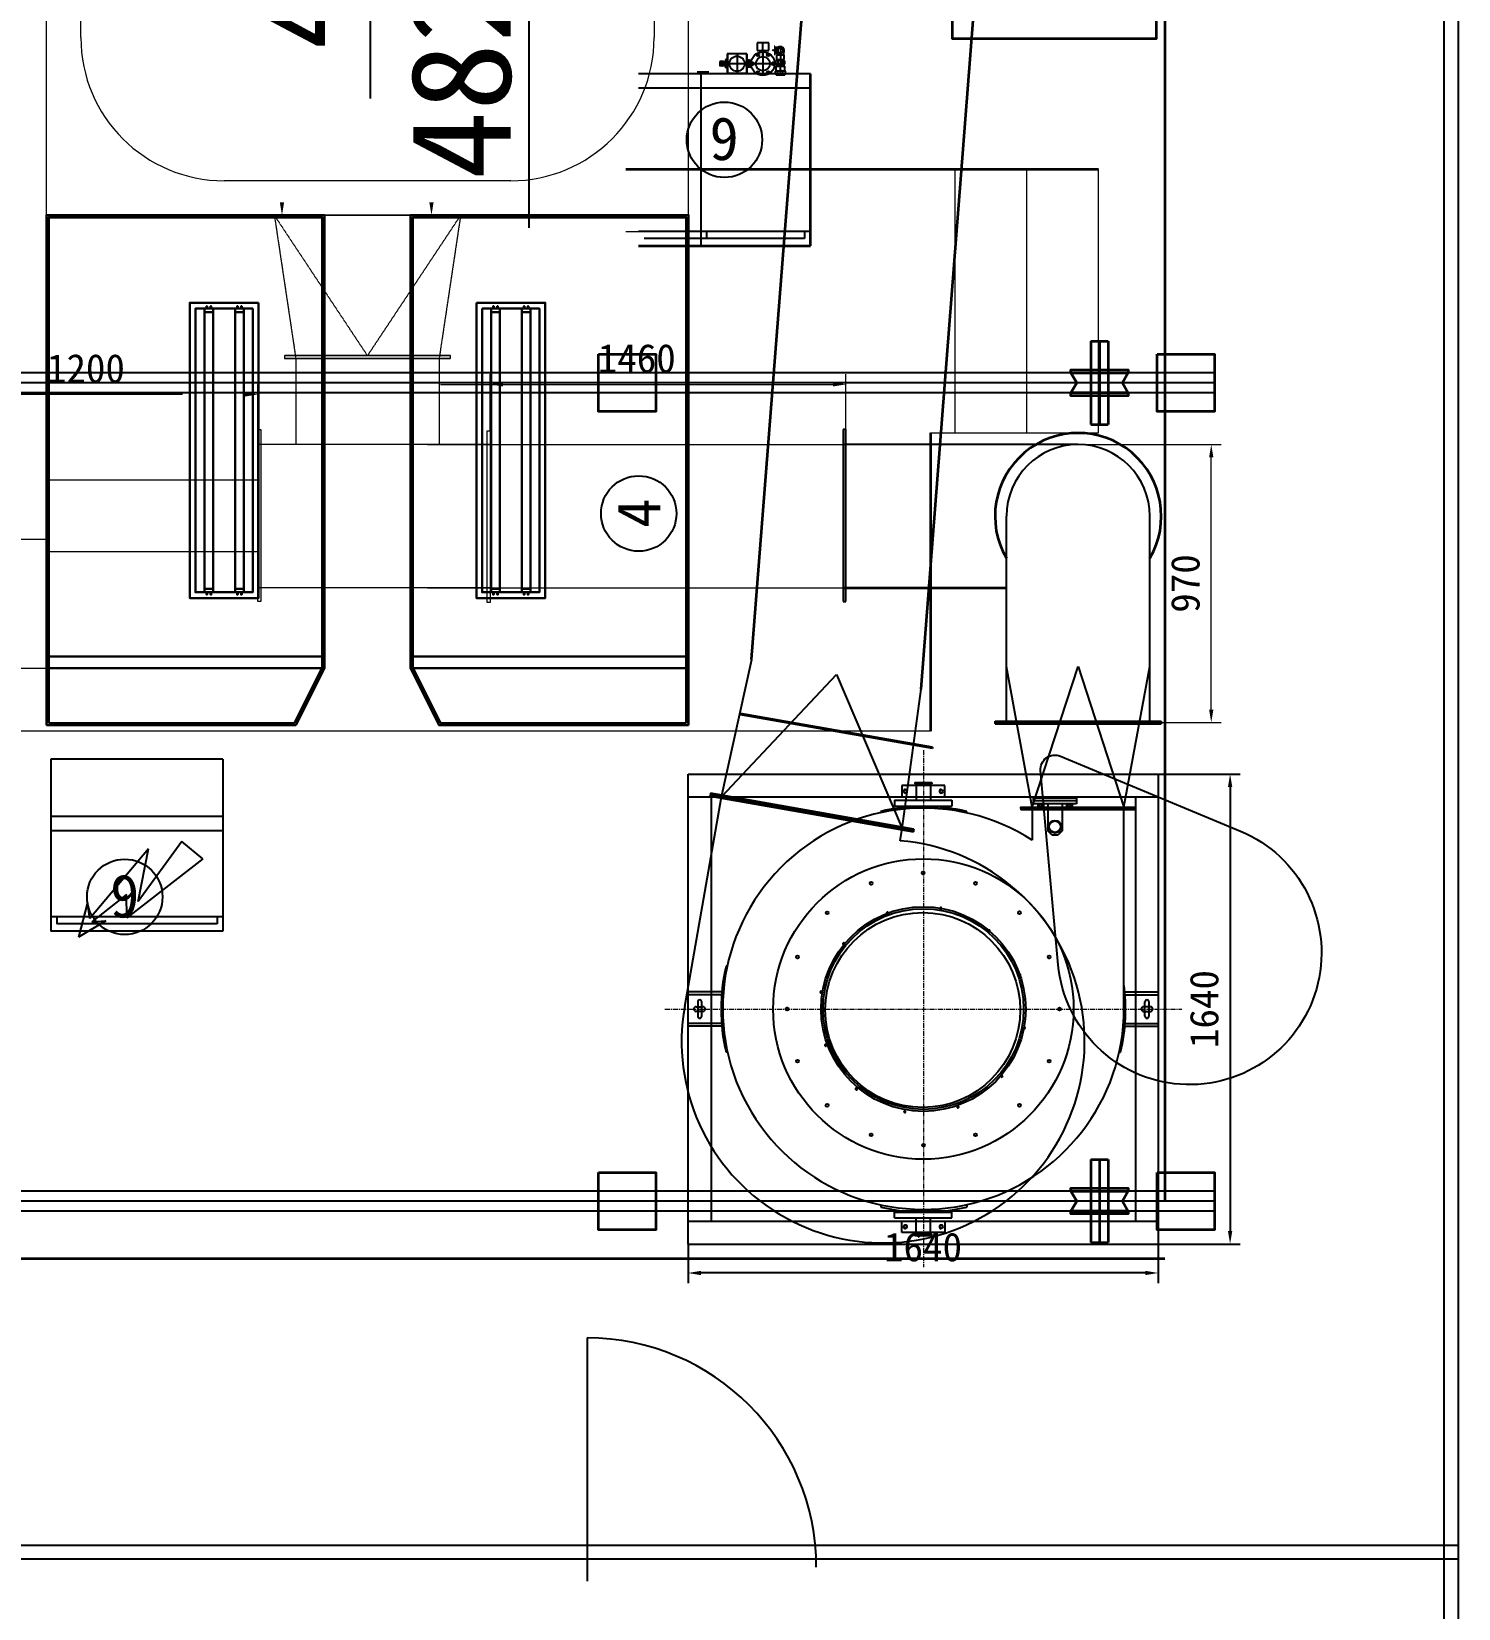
# Model space of a CAD drawing. Header units: millimetres. Extents: x -93009755325 to 1190721, y -74648 to 62868853516.
# Drawn here: x 254324 to 259302, y -16015 to -10513 of the extents above; entities that cross this region are included whole.
import ezdxf

# ---------------------------------------------------------------- set-up
doc = ezdxf.new("R2010")
doc.units = ezdxf.units.MM
doc.linetypes.add('CENTERX2', pattern=[4, 2.5, -0.5, 0.5, -0.5])
doc.linetypes.add('DASHED', pattern=[19.05, 12.7, -6.35])
doc.layers.get('Defpoints').update_dxf_attribs({"color": 8, "lineweight": 40})
for name, color, linetype in [('01', 7, 'Continuous'), ('LC-OBJEKT', 6, 'Continuous'), ('WINDOW_TEXT', 7, 'Continuous'), ('图层6', 4, 'Continuous'), ('红线', 7, 'Continuous'), ('细实线', 3, 'Continuous')]:
    doc.layers.add(name, color=color, linetype=linetype)
for name, color, linetype, lineweight in [('01-粗实线', 7, 'Continuous', 30), ('中心线', 1, 'CENTERX2', 20), ('剖面线', 3, 'Continuous', 13), ('虚线', 4, 'DASHED', 20), ('设备层', 7, 'Continuous', 13)]:
    doc.layers.add(name, color=color, linetype=linetype, lineweight=lineweight)
doc.dimstyles.new('ISO-350', dxfattribs={"dimtxt": 350, "dimasz": 200, "dimexe": 150, "dimexo": 50, "dimgap": 60, "dimtad": 1, "dimdsep": 46, "dimtxsty": 'Standard', "dimcen": 2.5, "dimadec": 0, "dimazin": 0, "dimtfac": 1, "dimtmove": 0, "dimatfit": 3, "dimfxl": 1, "dimarcsym": 0})

# ---------------------------------------------------------------- blocks, each defined once
blk = doc.blocks.new('ethshzdSgszsnzb')
at = {"color": 2}
for p, q in [((1217316.2, -23016.4), (1211026.4, -23016.4)), ((1217316.2, -23051.4), (1211026.4, -23051.4)), ((1217316.2, -23086.4), (1211026.4, -23086.4)), ((1217316.2, -25871.4), (1211026.4, -25871.4)), ((1217316.2, -25906.4), (1211026.4, -25906.4)), ((1217316.2, -25941.4), (1211026.4, -25941.4))]:
    blk.add_line(p, q, dxfattribs=at)
at = {"color": 6, "lineweight": 35}
for points in [[(1215166.7, -22951.4), (1215366.7, -22951.4), (1215366.7, -23151.4), (1215166.7, -23151.4)], [(1217116.2, -22951.4), (1217316.2, -22951.4), (1217316.2, -23151.4), (1217116.2, -23151.4)], [(1215166.7, -25806.4), (1215366.7, -25806.4), (1215366.7, -26006.4), (1215166.7, -26006.4)], [(1217116.2, -25806.4), (1217316.2, -25806.4), (1217316.2, -26006.4), (1217116.2, -26006.4)]]:
    blk.add_lwpolyline(points, close=True, dxfattribs=at)
blk = doc.blocks.new('灯管30W-DJW')
at = {"layer": '01-粗实线', "color": 2}
for points in [[(-495, 23.3), (-503.2, 23.3), (-503.2, 21), (-495, 21)], [(-495, 6.7), (-503.2, 6.7), (-503.2, 9), (-495, 9)], [(-495, 0), (495, 0), (495, 30), (-495, 30)], [(-495, 30), (-482.9, 30), (-482.9, 0), (-495, 0)], [(495, 30), (482.9, 30), (482.9, 0), (495, 0)], [(495, 23.3), (503.2, 23.3), (503.2, 21), (495, 21)], [(495, 6.7), (503.2, 6.7), (503.2, 9), (495, 9)]]:
    blk.add_lwpolyline(points, close=True, dxfattribs=at)
blk = doc.blocks.new('srsshhdd')
at = {"color": 0, "lineweight": 35}
for p, q in [((1212023.7, -36809.4), (1212023.7, -37099.4)), ((1212023.7, -36809.4), (1212083.7, -36809.4)), ((1212053.7, -36809.4), (1212053.7, -37099.4)), ((1212083.7, -36809.4), (1212083.7, -37099.4)), ((1211973.7, -36954.4), (1211953.7, -36919.4)), ((1211973.7, -36954.4), (1211953.7, -36989.4)), ((1212153.7, -36919.4), (1212133.7, -36954.4)), ((1212133.7, -36954.4), (1212153.7, -36989.4)), ((1212023.7, -37099.4), (1212083.7, -37099.4))]:
    blk.add_line(p, q, dxfattribs=at)
for points in [[(1211953.7, -36919.4), (1211953.7, -36909.4), (1212153.7, -36909.4), (1212153.7, -36919.4)], [(1211953.7, -36919.4), (1212153.7, -36919.4)], [(1212153.7, -36989.4), (1211953.7, -36989.4)], [(1212153.7, -36989.4), (1212153.7, -36999.4), (1211953.7, -36999.4), (1211953.7, -36989.4)]]:
    blk.add_lwpolyline(points, dxfattribs=at)
blk = doc.blocks.new('dsdgssgg')
at = {"color": 0, "lineweight": 35}
blk.add_lwpolyline([(1216651.8, -32414.4), (1217363, -32414.4), (1217363, -32899.1), (1216651.8, -32899.1)], close=True, dxfattribs=at)
for p in [(5111.7, 2855), (5111.7, 0)]:
    blk.add_blockref('srsshhdd', p, dxfattribs=at)
blk = doc.blocks.new('*D556')
at = {"color": 0, "lineweight": -2, "transparency": 16777216}
for p, q in [((655872.1, 424121.6), (655872.1, 424321.6)), ((655483.9, 423921.6), (656022.1, 423921.6)), ((655872.1, 423921.6), (655872.1, 423439.6)), ((655483.9, 423439.6), (656022.1, 423439.6)), ((655872.1, 423239.6), (655872.1, 421986.3))]:
    blk.add_line(p, q, dxfattribs=at)
at = {"color": 0, "transparency": 16777216}
for points in [[(655838.8, 424121.6), (655905.5, 424121.6), (655872.1, 423921.6)], [(655838.8, 423239.6), (655905.5, 423239.6), (655872.1, 423439.6)]]:
    blk.add_solid(points, dxfattribs=at)
at = {"layer": 'Defpoints', "color": 0, "transparency": 16777216}
for p in [(655433.9, 423921.6), (655433.9, 423439.6), (655872.1, 423439.6)]:
    blk.add_point(p, dxfattribs=at)
at = {"color": 0, "transparency": 16777216, "insert": (655637.1, 422513), "char_height": 350, "attachment_point": 5, "rotation": 90}
blk.add_mtext('482', dxfattribs=at)
blk = doc.blocks.new('*D557')
at = {"color": 0, "lineweight": -2, "transparency": 16777216}
for p, q in [((656425.4, 423669.8), (656425.4, 423869.8)), ((656342.3, 423469.8), (656575.4, 423469.8)), ((656425.4, 423469.8), (656425.4, 422987.8)), ((656342.3, 422987.8), (656575.4, 422987.8)), ((656425.4, 422787.8), (656425.4, 421534.4))]:
    blk.add_line(p, q, dxfattribs=at)
at = {"color": 0, "transparency": 16777216}
for points in [[(656392.1, 423669.8), (656458.7, 423669.8), (656425.4, 423469.8)], [(656392.1, 422787.8), (656458.7, 422787.8), (656425.4, 422987.8)]]:
    blk.add_solid(points, dxfattribs=at)
at = {"layer": 'Defpoints', "color": 0, "transparency": 16777216}
for p in [(656292.3, 423469.8), (656292.3, 422987.8), (656425.4, 422987.8)]:
    blk.add_point(p, dxfattribs=at)
at = {"color": 0, "transparency": 16777216, "insert": (656190.4, 422061.1), "char_height": 350, "attachment_point": 5, "rotation": 90}
blk.add_mtext('482', dxfattribs=at)
blk = doc.blocks.new('ehherhaes')
at = {"color": 0, "lineweight": 35}
for p, q in [((658644.89, 427138.9), (658644.89, 418138.9)), ((657408.026, 421472.234), (657408.026, 422072.234)), ((658413.772, 421738.117), (656764.89, 421738.117)), ((656808.026, 421472.234), (657408.026, 421472.234)), ((657827.636, 420818.777), (657827.636, 419778.777)), ((657522.307, 420278.726), (658092.307, 420278.726)), ((653144.89, 417938.9), (658644.89, 417938.9))]:
    blk.add_line(p, q, dxfattribs=at)
at = {"color": 0, "linetype": 'ByBlock', "lineweight": 9}
for p, q in [((656983.094, 420178.777), (656983.094, 426678.777)), ((654743.094, 420178.777), (654743.094, 425178.777)), ((654863.094, 422198.777), (654863.094, 424558.777)), ((656863.094, 424558.777), (656863.094, 422198.777)), ((657913.772, 420818.777), (657913.772, 421738.117)), ((658163.772, 420818.777), (658163.772, 421738.117)), ((658413.772, 420818.777), (658413.772, 421738.117)), ((656363.094, 421698.777), (655363.094, 421698.777)), ((656983.094, 421578.777), (654743.094, 421578.777)), ((656764.89, 421521.417), (657064.89, 421521.417)), ((657827.636, 420818.777), (658413.772, 420818.777)), ((657827.636, 419778.777), (654524.89, 419778.777))]:
    blk.add_line(p, q, dxfattribs=at)
for p, q in [((658342.307, 420778.726), (657522.307, 420778.726)), ((658092.318, 419803.73), (658092.307, 420528.726)), ((658592.296, 419803.73), (658592.307, 420528.726)), ((658592.268, 419808.73), (658092.268, 419808.73)), ((656982.22, 419628.9), (658622.22, 419628.9)), ((657877.22, 419588.9), (657727.22, 419588.9)), ((657727.22, 419588.9), (657727.22, 419548.9)), ((657772.12, 419599.269), (657772.12, 419594.269)), ((657772.12, 419599.269), (657832.12, 419599.269)), ((657772.12, 419594.269), (657832.12, 419594.269)), ((657777.12, 419594.269), (657777.12, 419537.269)), ((657777.22, 419588.9), (657777.22, 419548.9)), ((657827.12, 419594.269), (657827.12, 419537.269)), ((657827.22, 419588.9), (657827.22, 419548.9)), ((657832.12, 419599.269), (657832.12, 419594.269)), ((657877.22, 419548.9), (657877.22, 419588.9)), ((656969.632, 418817.952), (657098.653, 419549.664)), ((656982.22, 419548.9), (658622.22, 419548.9)), ((657060.129, 419561.534), (657059.261, 419556.61)), ((657768.322, 419431.583), (657059.261, 419556.61)), ((657769.191, 419436.507), (657060.129, 419561.534)), ((657702.12, 419537.269), (657902.12, 419537.269)), ((657702.12, 419537.269), (657702.12, 419517.269)), ((657727.22, 419548.9), (657877.22, 419548.9)), ((657902.12, 419537.269), (657902.12, 419517.269)), ((658336.224, 419545.13), (658186.224, 419545.13)), ((658186.224, 419525.13), (658186.224, 419545.13)), ((658336.224, 419535.13), (658186.224, 419535.13)), ((658336.224, 419525.13), (658186.224, 419525.13)), ((658201.224, 419525.13), (658201.224, 419516.13)), ((658221.224, 419525.13), (658221.224, 419516.13)), ((658236.224, 419525.13), (658236.224, 419430.13)), ((658286.224, 419525.13), (658286.224, 419430.13)), ((658301.224, 419525.13), (658301.224, 419516.13)), ((658321.224, 419525.13), (658321.224, 419516.13)), ((658336.224, 419545.13), (658336.224, 419525.13)), ((657653.403, 419493.282), (657653.403, 419498.397)), ((657702.12, 419517.269), (657902.12, 419517.269)), ((657953.403, 419493.282), (657953.403, 419498.444)), ((658542.22, 419508.789), (658142.395, 419508.789)), ((658142.395, 419508.789), (658142.395, 419503.789)), ((658542.22, 419508.789), (658142.395, 419508.789)), ((658542.22, 419503.789), (658142.395, 419503.789)), ((658182.395, 419503.789), (658182.395, 419397.694)), ((658221.224, 419524.13), (658201.224, 419524.13)), ((658221.224, 419516.13), (658201.224, 419516.13)), ((658206.323, 419516.13), (658206.323, 419524.13)), ((658216.125, 419516.13), (658216.125, 419524.13)), ((658321.224, 419524.13), (658301.224, 419524.13)), ((658321.224, 419516.13), (658301.224, 419516.13)), ((658306.323, 419516.13), (658306.323, 419524.13)), ((658316.125, 419516.13), (658316.125, 419524.13)), ((658502.22, 418809.93), (658502.22, 419503.789)), ((658542.22, 419508.789), (658542.22, 419503.789)), ((657721.493, 419396.351), (657728.93, 419438.529)), ((657769.191, 419436.507), (657768.322, 419431.583)), ((658251.224, 419415.13), (658236.224, 419430.13)), ((658271.224, 419415.13), (658251.224, 419415.13)), ((658286.224, 419430.13), (658271.224, 419415.13)), ((657119.013, 418958.892), (657113.851, 418958.892)), ((656981.368, 418748.892), (656981.368, 418868.892)), ((657099.213, 418868.892), (656981.368, 418868.892)), ((658505.226, 418868.892), (658623.071, 418868.892)), ((658623.071, 418748.892), (658623.071, 418868.892)), ((657098.372, 418858.892), (656981.368, 418858.892)), ((657015.22, 418833.9), (657015.22, 418783.9)), ((657029.22, 418783.9), (657029.22, 418833.9)), ((658506.068, 418858.892), (658623.071, 418858.892)), ((658575.22, 418783.9), (658575.22, 418833.9)), ((658589.22, 418833.9), (658589.22, 418783.9)), ((657098.387, 418758.892), (656981.368, 418758.892)), ((658506.052, 418758.892), (658623.071, 418758.892)), ((657099.231, 418748.892), (656981.368, 418748.892)), ((658505.208, 418748.892), (658623.071, 418748.892)), ((657119.013, 418658.892), (657113.898, 418658.892)), ((658485.427, 418658.892), (658490.541, 418658.892)), ((657653.62, 418123.075), (657653.62, 418117.914)), ((657702.12, 418080.532), (657702.12, 418100.532)), ((657702.12, 418100.532), (657902.12, 418100.532)), ((657902.12, 418080.532), (657902.12, 418100.532)), ((657953.62, 418123.075), (657953.62, 418117.961)), ((656982.22, 418068.9), (658622.22, 418068.9)), ((657702.12, 418080.532), (657902.12, 418080.532)), ((657727.22, 418068.9), (657877.22, 418068.9)), ((657727.22, 418028.9), (657727.22, 418068.9)), ((657777.12, 418023.532), (657777.12, 418080.532)), ((657827.12, 418023.532), (657827.12, 418080.532)), ((657877.22, 418068.9), (657877.22, 418028.9)), ((656982.22, 417988.9), (658622.22, 417988.9)), ((657877.22, 418028.9), (657727.22, 418028.9)), ((657772.12, 418018.532), (657772.12, 418023.532)), ((657772.12, 418023.532), (657832.12, 418023.532)), ((657772.12, 418018.532), (657832.12, 418018.532)), ((657832.12, 418018.532), (657832.12, 418023.532))]:
    blk.add_line(p, q)
at = {"color": 7}
for p, q in [((657098.653, 419549.664), (657203.437, 420028.747)), ((657098.653, 419549.664), (657498.879, 419976.652)), ((657498.879, 419976.652), (657728.93, 419438.529)), ((658182.395, 419513.789), (658092.307, 420003.789)), ((658182.395, 419513.789), (658342.307, 420003.789)), ((658342.307, 420003.789), (658502.22, 419513.789)), ((658502.22, 419513.789), (658592.307, 420003.789)), ((657728.93, 419438.529), (657794.321, 419924.558)), ((657164.913, 419840.617), (657164.044, 419835.693)), ((657833.714, 419717.612), (657164.044, 419835.693)), ((657834.582, 419722.536), (657164.913, 419840.617)), ((658052.307, 419808.789), (658632.307, 419808.789)), ((658052.307, 419808.789), (658052.307, 419803.789)), ((658052.307, 419803.789), (658632.307, 419803.789)), ((658632.307, 419808.789), (658632.307, 419803.789)), ((657834.582, 419722.536), (657833.714, 419717.612)), ((657058.392, 419551.686), (657767.454, 419426.659)), ((658542.22, 419508.789), (658142.395, 419508.789))]:
    blk.add_line(p, q, dxfattribs=at)
at = {"linetype": 'Continuous'}
for p, q in [((658052.268, 419813.73), (658632.268, 419813.73)), ((658052.268, 419803.73), (658052.268, 419813.73)), ((658052.268, 419808.73), (658632.268, 419808.73)), ((658632.268, 419803.73), (658052.268, 419803.73)), ((658632.229, 419808.672), (658052.307, 419808.789)), ((658632.268, 419813.73), (658632.268, 419803.73))]:
    blk.add_line(p, q, dxfattribs=at)
blk.add_lwpolyline([(658908.13, 419429.724, -1.77053972), (658273.052, 418963.406), (658211.366, 419640.682, -0.56479953), (658280.396, 419691.369), (658908.13, 419429.724)], format="xyb")
for points in [[(656982.22, 417988.9), (656982.22, 419628.9)], [(658622.22, 417988.9), (658622.22, 419628.9)], [(657062.22, 419548.9), (657062.22, 418068.9)], [(658542.22, 419548.9), (658542.22, 418068.9)], [(657009.365, 418816.892), (657033.365, 418816.892)], [(658594.654, 418816.892), (658570.654, 418816.892)], [(657033.365, 418800.892), (657009.365, 418800.892)], [(658570.654, 418800.892), (658594.654, 418800.892)]]:
    blk.add_lwpolyline(points)
at = {"color": 7}
for points in [[(657058.392, 419551.686), (657059.261, 419556.61), (657768.322, 419431.583), (657767.454, 419426.659)], [(658142.395, 419508.789), (658142.395, 419513.789), (658542.22, 419513.789), (658542.22, 419508.789)]]:
    blk.add_lwpolyline(points, dxfattribs=at)
at = {"color": 6}
for centre in [(657108.393, 421841.754, 51.568), (656809.307, 420537.69), (655016.284, 419200.332)]:
    blk.add_circle(centre, 131.569, dxfattribs=at)
for centre, radius in [((657739.72, 419568.9), 5.5), ((657864.72, 419568.9), 5.5), ((658261.224, 419445.13), 22.099), ((658261.224, 419445.13), 20), ((657802.32, 418808.9), 524), ((657620.353, 419247.705), 5), ((657802.12, 419283.9), 5), ((657983.902, 419247.781), 5), ((657802.32, 418808.9), 357), ((657802.22, 418808.9), 350), ((657800.096, 418805.555), 340), ((657466.273, 419144.705), 5), ((657676.969, 419143.844), 2), ((657862.61, 419160.086), 2), ((658138.025, 419144.847), 5), ((657524.32, 419036.958), 2), ((658031.5, 419081.331), 2), ((657363.339, 418990.583), 5), ((658241.024, 418990.767), 5), ((658138.386, 418928.682), 2), ((657445.566, 418868.068), 2), ((657327.22, 418808.8), 5), ((658277.22, 418809), 5), ((658154.627, 418743.041), 2), ((657461.807, 418682.428), 2), ((657363.415, 418627.033), 5), ((658241.101, 418627.218), 5), ((658075.872, 418574.151), 2), ((657568.693, 418529.779), 2), ((657466.415, 418472.954), 5), ((657737.583, 418451.024), 2), ((657923.224, 418467.265), 2), ((658138.166, 418473.095), 5), ((657620.537, 418370.019), 5), ((657984.087, 418370.096), 5), ((657802.32, 418333.9), 5), ((657739.72, 418048.9), 5.5), ((657864.72, 418048.9), 5.5)]:
    blk.add_circle(centre, radius)
at = {"color": 5}
blk.add_circle((658261.288, 419445.218), 20, dxfattribs=at)
at = {"color": 0, "linetype": 'ByBlock', "lineweight": 9}
for centre, start, end in [((655363.094, 422198.777), 180, 270), ((656363.094, 422198.777), 270, 0)]:
    blk.add_arc(centre, 500, start, end, dxfattribs=at)
for centre, radius, start, end in [((658342.307, 420528.726), 250, 0, 180), ((657739.72, 419568.9), 6.5, 90, 0), ((657864.72, 419568.9), 6.5, 90, 0), ((657802.22, 418809.93), 700, 57.104574, 0), ((657803.503, 418860.827), 655, 76.770332, 103.24764), ((657661.952, 418695.877), 703, 170, 85.141512), ((657676.969, 419143.844), 3, 290, 200.238733), ((657862.61, 419160.086), 3, 260, 170.238733), ((657524.32, 419036.958), 3, 320, 230.238733), ((658031.5, 419081.331), 3, 230, 140.238733), ((657751.468, 418808.992), 655, 166.770332, 193.24764), ((658138.386, 418928.682), 3, 200, 110.238733), ((657445.566, 418868.068), 3, 350, 260.238733), ((657852.971, 418808.992), 655, 346.75236, 7.598467), ((657009.365, 418808.892), 8, 90, 270), ((657022.22, 418833.9), 7, 0, 180), ((657033.365, 418808.892), 8, 270, 90), ((658570.654, 418808.892), 8, 90, 270), ((658582.22, 418833.9), 7, 0, 180), ((658594.654, 418808.892), 8, 270, 90), ((657022.22, 418783.9), 7, 180, 0), ((658582.22, 418783.9), 7, 180, 0), ((658154.627, 418743.041), 3, 170, 80.238733), ((657461.807, 418682.428), 3, 20, 290.238733), ((658075.872, 418574.151), 3, 140, 50.238733), ((657568.693, 418529.779), 3, 50, 320.238733), ((657737.583, 418451.024), 3, 80, 350.238733), ((657923.224, 418467.265), 3, 110, 20.238733), ((657803.52, 418755.53), 655, 256.770332, 283.24764), ((657739.72, 418048.9), 6.5, 0, 270), ((657864.72, 418048.9), 6.5, 0, 270)]:
    blk.add_arc(centre, radius, start, end)
at = {"layer": '01', "ltscale": 30}
for p, q in [((657532.307, 420830.634), (657522.307, 420830.634)), ((657522.307, 420830.634), (657522.307, 420230.634)), ((657532.307, 420230.634), (657532.307, 420830.634)), ((657522.307, 420230.634), (657532.307, 420230.634))]:
    blk.add_line(p, q, dxfattribs=at)
at = {"layer": '01-粗实线'}
for p, q in [((654751.094, 420038.777), (655705.094, 420038.777)), ((656975.094, 420038.777), (656021.094, 420038.777)), ((654751.094, 419998.777), (655704.15, 419998.777)), ((656975.094, 419998.777), (656022.038, 419998.777))]:
    blk.add_line(p, q, dxfattribs=at)
for points in [[(654743.094, 419798.777), (655613.094, 419798.777), (655713.094, 419998.777), (655713.094, 421578.777), (654743.094, 421578.777)], [(654751.094, 419806.777), (655608.15, 419806.777), (655705.094, 420000.665), (655705.094, 421570.777), (654751.094, 421570.777)], [(656983.094, 419798.777), (656113.094, 419798.777), (656013.094, 419998.777), (656013.094, 421578.777), (656983.094, 421578.777)], [(656975.094, 419806.777), (656118.038, 419806.777), (656021.094, 420000.665), (656021.094, 421570.777), (656975.094, 421570.777)]]:
    blk.add_lwpolyline(points, close=True, dxfattribs=at)
at = {"layer": '01-粗实线', "color": 1}
for points in [[(655483.094, 421273.005), (655483.094, 420243.005), (655243.094, 420243.005), (655243.094, 421273.005)], [(655463.094, 421253.005), (655463.094, 420263.005), (655263.094, 420263.005), (655263.094, 421253.005)], [(656243.094, 421273.005), (656243.094, 420243.005), (656483.094, 420243.005), (656483.094, 421273.005)], [(656263.094, 421253.005), (656263.094, 420263.005), (656463.094, 420263.005), (656463.094, 421253.005)]]:
    blk.add_lwpolyline(points, close=True, dxfattribs=at)
at = {"layer": 'LC-OBJEKT', "color": 0}
for p, q in [((657262.978, 422179.971), (657221.978, 422179.971)), ((657221.978, 422179.971), (657221.978, 422153.771)), ((657262.978, 422179.971), (657221.978, 422179.971)), ((657221.978, 422179.971), (657221.978, 422153.771)), ((657242.478, 422135.771), (657242.478, 422179.971)), ((657242.478, 422135.771), (657242.478, 422179.971)), ((657262.978, 422153.771), (657262.978, 422179.971)), ((657262.978, 422153.771), (657262.978, 422179.971)), ((657283.728, 422167.338), (657281.351, 422167.338)), ((657283.728, 422167.338), (657281.351, 422167.338)), ((657283.728, 422167.338), (657283.728, 422139.738)), ((657283.728, 422167.338), (657283.728, 422139.738)), ((657303.728, 422166.538), (657303.728, 422099.001)), ((657303.728, 422166.538), (657303.728, 422099.001)), ((657097.855, 422115.771), (657092.255, 422114.971)), ((657097.855, 422115.771), (657092.255, 422114.971)), ((657092.255, 422114.971), (657092.255, 422099.571)), ((657092.255, 422114.971), (657092.255, 422099.571)), ((657103.455, 422115.771), (657097.855, 422114.971)), ((657097.855, 422115.771), (657097.855, 422098.771)), ((657103.455, 422115.771), (657097.855, 422114.971)), ((657097.855, 422115.771), (657097.855, 422098.771)), ((657103.455, 422115.771), (657103.455, 422098.771)), ((657103.455, 422115.771), (657103.455, 422098.771)), ((657111.755, 422114.271), (657103.455, 422114.271)), ((657111.755, 422114.271), (657103.455, 422114.271)), ((657113.416, 422122.282), (657112.255, 422120.271)), ((657113.416, 422122.282), (657112.255, 422120.271)), ((657112.255, 422120.271), (657112.255, 422094.271)), ((657112.255, 422120.271), (657112.255, 422094.271)), ((657116.294, 422122.282), (657113.416, 422122.282)), ((657116.294, 422122.282), (657113.416, 422122.282)), ((657116.294, 422114.776), (657113.416, 422114.776)), ((657116.294, 422114.776), (657113.416, 422114.776)), ((657117.455, 422120.271), (657116.294, 422122.282)), ((657117.455, 422120.271), (657116.294, 422122.282)), ((657117.455, 422141.771), (657117.455, 422072.771)), ((657187.055, 422141.771), (657117.455, 422141.771)), ((657117.455, 422141.771), (657117.455, 422072.771)), ((657187.055, 422141.771), (657117.455, 422141.771)), ((657117.455, 422120.271), (657117.455, 422094.271)), ((657117.455, 422120.271), (657117.455, 422094.271)), ((657119.455, 422141.771), (657119.455, 422072.771)), ((657119.455, 422141.771), (657119.455, 422072.771)), ((657152.255, 422141.771), (657152.255, 422072.771)), ((657152.255, 422141.771), (657152.255, 422072.771)), ((657185.055, 422141.771), (657185.055, 422072.771)), ((657185.055, 422141.771), (657185.055, 422072.771)), ((657187.055, 422141.771), (657187.055, 422072.771)), ((657187.055, 422141.771), (657187.055, 422072.771)), ((657187.055, 422117.748), (657187.055, 422096.793)), ((657191.392, 422117.748), (657187.055, 422117.748)), ((657187.055, 422117.748), (657187.055, 422096.793)), ((657191.392, 422117.748), (657187.055, 422117.748)), ((657192.374, 422119.972), (657191.392, 422118.271)), ((657192.374, 422119.972), (657191.392, 422118.271)), ((657191.392, 422118.271), (657191.392, 422096.271)), ((657191.392, 422118.271), (657191.392, 422096.271)), ((657195.909, 422119.972), (657192.374, 422119.972)), ((657195.909, 422119.972), (657192.374, 422119.972)), ((657195.909, 422113.621), (657192.374, 422113.621)), ((657195.909, 422113.621), (657192.374, 422113.621)), ((657196.892, 422118.271), (657195.909, 422119.972)), ((657196.892, 422118.271), (657195.909, 422119.972)), ((657196.892, 422118.271), (657196.892, 422096.271)), ((657196.892, 422118.271), (657196.892, 422096.271)), ((657196.892, 422117.748), (657201.228, 422117.748)), ((657196.892, 422117.748), (657201.228, 422117.748)), ((657201.228, 422121.071), (657201.228, 422093.471)), ((657203.605, 422121.071), (657201.228, 422121.071)), ((657201.228, 422121.071), (657201.228, 422093.471)), ((657203.605, 422121.071), (657201.228, 422121.071)), ((657201.228, 422117.748), (657201.228, 422096.793)), ((657201.228, 422117.748), (657201.228, 422096.793)), ((657221.978, 422153.771), (657262.978, 422153.771)), ((657221.978, 422153.771), (657262.978, 422153.771)), ((657226.478, 422136.448), (657222.478, 422140.448)), ((657226.478, 422140.448), (657222.478, 422136.448)), ((657226.478, 422136.448), (657222.478, 422140.448)), ((657226.478, 422140.448), (657222.478, 422136.448)), ((657235.478, 422153.771), (657235.478, 422147.922)), ((657247.884, 422148.165), (657235.478, 422153.771)), ((657235.478, 422153.771), (657235.478, 422147.922)), ((657247.884, 422148.165), (657235.478, 422153.771)), ((657249.478, 422153.771), (657237.072, 422148.165)), ((657249.478, 422153.771), (657237.072, 422148.165)), ((657242.478, 422148.521), (657242.478, 422066.021)), ((657242.478, 422148.521), (657242.478, 422066.021)), ((657242.478, 422145.771), (657242.478, 422132.771)), ((657242.478, 422145.771), (657242.478, 422132.771)), ((657249.478, 422153.771), (657249.478, 422147.922)), ((657249.478, 422153.771), (657249.478, 422147.922)), ((657262.478, 422140.448), (657258.478, 422136.448)), ((657262.478, 422136.448), (657258.478, 422140.448)), ((657262.478, 422140.448), (657258.478, 422136.448)), ((657262.478, 422136.448), (657258.478, 422140.448)), ((657280.478, 422151.538), (657276.478, 422155.538)), ((657280.478, 422155.538), (657276.478, 422151.538)), ((657280.478, 422151.538), (657276.478, 422155.538)), ((657280.478, 422155.538), (657276.478, 422151.538)), ((657283.728, 422139.738), (657281.351, 422139.738)), ((657283.728, 422139.738), (657281.351, 422139.738)), ((657295.478, 422164.016), (657283.728, 422164.016)), ((657295.478, 422164.016), (657283.728, 422164.016)), ((657283.728, 422143.061), (657293.251, 422143.061)), ((657283.728, 422143.061), (657293.251, 422143.061)), ((657286.728, 422164.016), (657286.728, 422143.061)), ((657286.728, 422164.016), (657286.728, 422143.061)), ((657288.14, 422106.038), (657288.14, 422116.038)), ((657288.14, 422106.038), (657288.14, 422116.038)), ((657293.251, 422137.994), (657290.728, 422136.538)), ((657293.251, 422137.994), (657290.728, 422136.538)), ((657290.728, 422121.538), (657290.728, 422136.538)), ((657316.728, 422136.538), (657290.728, 422136.538)), ((657290.728, 422121.538), (657290.728, 422136.538)), ((657316.728, 422136.538), (657290.728, 422136.538)), ((657291.728, 422120.538), (657290.728, 422121.538)), ((657290.728, 422121.538), (657316.728, 422121.538)), ((657291.728, 422120.538), (657290.728, 422121.538)), ((657290.728, 422121.538), (657316.728, 422121.538)), ((657291.728, 422120.538), (657315.728, 422120.538)), ((657291.728, 422120.538), (657315.728, 422120.538)), ((657315.42, 422117.038), (657292.037, 422117.038)), ((657315.42, 422117.038), (657292.037, 422117.038)), ((657295.687, 422158.288), (657293.228, 422158.288)), ((657293.228, 422158.288), (657293.228, 422145.288)), ((657295.687, 422158.288), (657293.228, 422158.288)), ((657293.228, 422158.288), (657293.228, 422145.288)), ((657293.228, 422145.288), (657294.389, 422145.288)), ((657293.228, 422145.288), (657294.389, 422145.288)), ((657293.228, 422120.538), (657314.228, 422120.538)), ((657293.228, 422117.038), (657293.228, 422120.538)), ((657293.228, 422120.538), (657314.228, 422120.538)), ((657293.228, 422117.038), (657293.228, 422120.538)), ((657293.251, 422145.288), (657293.251, 422137.994)), ((657293.251, 422145.288), (657293.251, 422137.994)), ((657314.206, 422137.994), (657293.251, 422137.994)), ((657314.206, 422137.994), (657293.251, 422137.994)), ((657294.389, 422153.538), (657294.389, 422145.288)), ((657294.389, 422153.538), (657294.389, 422145.288)), ((657295.478, 422164.038), (657295.478, 422163.585)), ((657296.063, 422164.038), (657295.478, 422164.038)), ((657295.478, 422164.038), (657295.478, 422163.585)), ((657296.063, 422164.038), (657295.478, 422164.038)), ((657295.934, 422106.038), (657295.934, 422116.038)), ((657295.934, 422106.038), (657295.934, 422116.038)), ((657311.522, 422106.038), (657311.522, 422116.038)), ((657311.522, 422106.038), (657311.522, 422116.038)), ((657311.769, 422158.288), (657314.228, 422158.288)), ((657311.769, 422158.288), (657314.228, 422158.288)), ((657313.067, 422153.538), (657313.067, 422145.288)), ((657313.067, 422153.538), (657313.067, 422145.288)), ((657313.067, 422145.288), (657314.228, 422145.288)), ((657313.067, 422145.288), (657314.228, 422145.288)), ((657314.206, 422145.288), (657314.206, 422137.994)), ((657314.206, 422145.288), (657314.206, 422137.994)), ((657316.728, 422136.538), (657314.206, 422137.994)), ((657316.728, 422136.538), (657314.206, 422137.994)), ((657314.228, 422158.288), (657314.228, 422145.288)), ((657314.228, 422158.288), (657314.228, 422145.288)), ((657314.228, 422117.038), (657314.228, 422120.538)), ((657314.228, 422117.038), (657314.228, 422120.538)), ((657315.728, 422120.538), (657316.728, 422121.538)), ((657315.728, 422120.538), (657316.728, 422121.538)), ((657316.728, 422121.538), (657316.728, 422136.538)), ((657316.728, 422121.538), (657316.728, 422136.538)), ((657319.317, 422106.038), (657319.317, 422116.038)), ((657319.317, 422106.038), (657319.317, 422116.038)), ((657408.026, 422072.234), (656808.026, 422072.234)), ((657314.228, 422072.234), (656808.026, 422072.234)), ((657026.23, 422072.234), (657026.23, 421472.234)), ((657026.23, 422072.234), (657026.23, 421472.234)), ((657128.455, 422107.271), (657092.255, 422107.271)), ((657128.455, 422107.271), (657092.255, 422107.271)), ((657097.855, 422098.771), (657092.255, 422099.571)), ((657097.855, 422098.771), (657092.255, 422099.571)), ((657103.455, 422098.771), (657097.855, 422099.571)), ((657103.455, 422098.771), (657097.855, 422099.571)), ((657111.755, 422100.271), (657103.455, 422100.271)), ((657111.755, 422100.271), (657103.455, 422100.271)), ((657113.416, 422092.26), (657112.255, 422094.271)), ((657113.416, 422092.26), (657112.255, 422094.271)), ((657116.294, 422099.765), (657113.416, 422099.765)), ((657116.294, 422099.765), (657113.416, 422099.765)), ((657116.294, 422092.26), (657113.416, 422092.26)), ((657116.294, 422092.26), (657113.416, 422092.26)), ((657117.455, 422094.271), (657116.294, 422092.26)), ((657117.455, 422094.271), (657116.294, 422092.26)), ((657187.055, 422107.271), (657117.455, 422107.271)), ((657187.055, 422107.271), (657117.455, 422107.271)), ((657187.055, 422072.771), (657117.455, 422072.771)), ((657187.055, 422072.771), (657117.455, 422072.771)), ((657210.892, 422107.271), (657177.392, 422107.271)), ((657210.892, 422107.271), (657177.392, 422107.271)), ((657187.055, 422096.793), (657191.392, 422096.793)), ((657187.055, 422096.793), (657191.392, 422096.793)), ((657192.374, 422094.569), (657191.392, 422096.271)), ((657192.374, 422094.569), (657191.392, 422096.271)), ((657195.909, 422100.92), (657192.374, 422100.92)), ((657195.909, 422100.92), (657192.374, 422100.92)), ((657195.909, 422094.569), (657192.374, 422094.569)), ((657195.909, 422094.569), (657192.374, 422094.569)), ((657196.892, 422096.271), (657195.909, 422094.569)), ((657196.892, 422096.271), (657195.909, 422094.569)), ((657196.892, 422096.793), (657201.228, 422096.793)), ((657196.892, 422096.793), (657201.228, 422096.793)), ((657316.728, 422107.271), (657201.228, 422107.271)), ((657316.728, 422107.271), (657201.228, 422107.271)), ((657203.605, 422093.471), (657201.228, 422093.471)), ((657203.605, 422093.471), (657201.228, 422093.471)), ((657208.478, 422109.271), (657204.478, 422105.271)), ((657208.478, 422105.271), (657204.478, 422109.271)), ((657208.478, 422109.271), (657204.478, 422105.271)), ((657208.478, 422105.271), (657204.478, 422109.271)), ((657226.478, 422078.094), (657222.478, 422074.094)), ((657226.478, 422074.094), (657222.478, 422078.094)), ((657226.478, 422078.094), (657222.478, 422074.094)), ((657226.478, 422074.094), (657222.478, 422078.094)), ((657262.478, 422078.094), (657258.478, 422074.094)), ((657262.478, 422074.094), (657258.478, 422078.094)), ((657262.478, 422078.094), (657258.478, 422074.094)), ((657262.478, 422074.094), (657258.478, 422078.094)), ((657286.408, 422081.062), (657288.728, 422082.401)), ((657286.408, 422081.062), (657288.728, 422082.401)), ((657286.408, 422071.741), (657286.408, 422081.062)), ((657286.408, 422071.741), (657286.408, 422081.062)), ((657286.408, 422071.741), (657288.728, 422070.401)), ((657286.408, 422071.741), (657288.728, 422070.401)), ((657288.728, 422082.401), (657318.728, 422082.401)), ((657288.728, 422082.401), (657318.728, 422082.401)), ((657288.728, 422070.401), (657318.728, 422070.401)), ((657288.728, 422070.401), (657318.728, 422070.401)), ((657288.828, 422099.001), (657318.628, 422099.001)), ((657288.828, 422082.401), (657288.828, 422099.001)), ((657288.828, 422099.001), (657318.628, 422099.001)), ((657288.828, 422082.401), (657288.828, 422099.001)), ((657288.828, 422068.501), (657288.828, 422070.401)), ((657288.828, 422068.501), (657288.828, 422070.401)), ((657288.828, 422068.501), (657318.628, 422068.501)), ((657288.828, 422068.501), (657318.628, 422068.501)), ((657315.42, 422105.038), (657292.037, 422105.038)), ((657315.42, 422105.038), (657292.037, 422105.038)), ((657293.228, 422105.038), (657293.228, 422099.001)), ((657293.228, 422105.038), (657293.228, 422099.001)), ((657314.228, 422101.038), (657293.228, 422101.038)), ((657314.228, 422101.038), (657293.228, 422101.038)), ((657295.068, 422071.741), (657295.068, 422081.062)), ((657295.068, 422071.741), (657295.068, 422081.062)), ((657303.728, 422068.501), (657303.728, 422099.001)), ((657303.728, 422068.501), (657303.728, 422099.001)), ((657312.388, 422071.741), (657312.388, 422081.062)), ((657312.388, 422071.741), (657312.388, 422081.062)), ((657314.228, 422105.038), (657314.228, 422099.001)), ((657314.228, 422105.038), (657314.228, 422099.001)), ((657318.628, 422082.401), (657318.628, 422099.001)), ((657318.628, 422082.401), (657318.628, 422099.001)), ((657318.628, 422068.501), (657318.628, 422070.401)), ((657318.628, 422068.501), (657318.628, 422070.401)), ((657318.728, 422082.401), (657321.049, 422081.062)), ((657318.728, 422082.401), (657321.049, 422081.062)), ((657318.728, 422070.401), (657321.049, 422071.741)), ((657318.728, 422070.401), (657321.049, 422071.741)), ((657321.049, 422071.741), (657321.049, 422081.062)), ((657321.049, 422071.741), (657321.049, 422081.062)), ((657408.026, 422022.234), (656808.026, 422022.234)), ((657318.628, 422022.234), (656808.026, 422022.234)), ((657408.026, 421522.234), (656808.026, 421522.234)), ((657388.026, 421522.234), (656808.026, 421522.234)), ((657046.23, 421522.234), (657046.23, 421497.234)), ((657046.23, 421522.234), (657046.23, 421497.234)), ((657388.026, 421522.234), (657388.026, 421497.234)), ((657388.026, 421522.234), (657388.026, 421497.234)), ((657388.026, 421497.234), (656828.026, 421497.234)), ((657388.026, 421497.234), (656828.026, 421497.234)), ((654758.918, 419681.113), (654758.918, 419081.113)), ((655358.918, 419681.113), (654758.918, 419681.113)), ((655358.918, 419681.113), (654758.918, 419681.113)), ((655358.918, 419681.113), (655358.918, 419081.113)), ((655358.918, 419681.113), (655358.918, 419081.113)), ((654758.918, 419631.113), (654758.918, 419131.113)), ((655358.918, 419481.113), (654758.918, 419481.113)), ((655358.918, 419481.113), (654758.918, 419481.113)), ((655358.918, 419431.113), (654758.918, 419431.113)), ((655358.918, 419431.113), (654758.918, 419431.113)), ((655099.705, 419368.334), (654894.815, 419125.082)), ((655099.705, 419368.334), (654894.815, 419125.082)), ((655215.926, 419393.198), (655062.853, 419184.181)), ((655215.926, 419393.198), (655062.853, 419184.181)), ((655062.853, 419184.181), (655099.705, 419368.334)), ((655062.853, 419184.181), (655099.705, 419368.334)), ((655288.638, 419332.916), (655215.926, 419393.198)), ((655288.638, 419332.916), (655215.926, 419393.198)), ((655288.638, 419332.916), (655023.55, 419127.118)), ((655288.638, 419332.916), (655023.55, 419127.118)), ((655022.406, 419208.241), (654901.077, 419113.72)), ((655022.406, 419208.241), (654901.077, 419113.72)), ((655023.55, 419127.118), (655022.406, 419208.241)), ((655023.55, 419127.118), (655022.406, 419208.241)), ((654886.739, 419181.037), (654854.54, 419059.196)), ((654886.739, 419181.037), (654854.54, 419059.196)), ((654894.815, 419125.082), (654886.739, 419181.037)), ((654894.815, 419125.082), (654886.739, 419181.037)), ((655358.918, 419131.113), (654758.918, 419131.113)), ((655358.918, 419131.113), (654758.918, 419131.113)), ((654778.918, 419131.113), (654778.918, 419106.113)), ((654778.918, 419131.113), (654778.918, 419106.113)), ((655338.918, 419106.113), (654778.918, 419106.113)), ((655338.918, 419106.113), (654778.918, 419106.113)), ((654949.751, 419116.547), (654854.54, 419059.196)), ((654949.751, 419116.547), (654854.54, 419059.196)), ((654901.077, 419113.72), (654949.751, 419116.547)), ((654901.077, 419113.72), (654949.751, 419116.547)), ((655338.918, 419131.113), (655338.918, 419106.113)), ((655338.918, 419131.113), (655338.918, 419106.113)), ((655358.918, 419081.113), (654758.918, 419081.113)), ((655358.918, 419081.113), (654758.918, 419081.113))]:
    blk.add_line(p, q, dxfattribs=at)
for centre, radius in [((657152.255, 422107.271), 26.5), ((657152.255, 422107.271), 26.5), ((657242.478, 422107.271), 41.25), ((657242.478, 422107.271), 41.25), ((657206.478, 422107.271), 5), ((657206.478, 422107.271), 5), ((657242.478, 422107.271), 24.75), ((657242.478, 422107.271), 24.75), ((657224.478, 422138.448), 5), ((657224.478, 422138.448), 5), ((657260.478, 422138.448), 5), ((657260.478, 422138.448), 5), ((657278.478, 422107.271), 5), ((657278.478, 422107.271), 5), ((657303.728, 422153.538), 9.315), ((657303.728, 422153.538), 9.315), ((657224.478, 422076.094), 5), ((657224.478, 422076.094), 5), ((657260.478, 422076.094), 5), ((657260.478, 422076.094), 5)]:
    blk.add_circle(centre, radius, dxfattribs=at)
for centre, radius, start, end in [((657303.728, 422153.538), 13, 323.871073, 216.128927), ((657303.728, 422153.538), 13, 323.871073, 216.128927), ((657111.755, 422114.771), 0.5, 270, 0), ((657111.755, 422114.771), 0.5, 270, 0), ((657118.9, 422118.529), 6.645, 145.615753, 214.384247), ((657118.9, 422118.529), 6.645, 145.615753, 214.384247), ((657137.094, 422107.271), 24.839, 162.412046, 197.587954), ((657137.094, 422107.271), 24.839, 162.412046, 197.587954), ((657110.81, 422118.529), 6.645, 325.615753, 34.384247), ((657110.81, 422118.529), 6.645, 325.615753, 34.384247), ((657092.616, 422107.271), 24.839, 342.412046, 17.587954), ((657092.616, 422107.271), 24.839, 342.412046, 17.587954), ((657197.014, 422116.797), 5.623, 145.615753, 214.384247), ((657197.014, 422116.797), 5.623, 145.615753, 214.384247), ((657212.409, 422107.271), 21.018, 162.412046, 197.587954), ((657212.409, 422107.271), 21.018, 162.412046, 197.587954), ((657191.269, 422116.797), 5.623, 325.615753, 34.384247), ((657191.269, 422116.797), 5.623, 325.615753, 34.384247), ((657175.874, 422107.271), 21.018, 342.412046, 17.587954), ((657175.874, 422107.271), 21.018, 342.412046, 17.587954), ((657292.037, 422108.944), 8.094, 61.216797, 118.783203), ((657292.037, 422108.944), 8.094, 61.216797, 118.783203), ((657303.728, 422153.538), 12, 331.044976, 208.955024), ((657303.728, 422153.538), 12, 331.044976, 208.955024), ((657303.728, 422153.538), 10.478, 26.958976, 153.041024), ((657303.728, 422153.538), 10.478, 26.958976, 153.041024), ((657303.728, 422153.538), 9.339, 149.427789, 180), ((657303.728, 422153.538), 9.339, 149.427789, 180), ((657303.728, 422086.163), 30.875, 75.377779, 104.622221), ((657303.728, 422086.163), 30.875, 75.377779, 104.622221), ((657315.42, 422108.944), 8.094, 61.216797, 118.783203), ((657315.42, 422108.944), 8.094, 61.216797, 118.783203), ((657303.728, 422153.538), 9.339, 0, 30.572211), ((657303.728, 422153.538), 9.339, 0, 30.572211), ((657111.755, 422099.771), 0.5, 0, 90), ((657111.755, 422099.771), 0.5, 0, 90), ((657118.9, 422096.012), 6.645, 145.615753, 214.384247), ((657118.9, 422096.012), 6.645, 145.615753, 214.384247), ((657110.81, 422096.012), 6.645, 325.615753, 34.384247), ((657110.81, 422096.012), 6.645, 325.615753, 34.384247), ((657197.014, 422097.744), 5.623, 145.615753, 214.384247), ((657197.014, 422097.744), 5.623, 145.615753, 214.384247), ((657191.269, 422097.744), 5.623, 325.615753, 34.384247), ((657191.269, 422097.744), 5.623, 325.615753, 34.384247), ((657290.738, 422074.734), 7.667, 55.615753, 124.384247), ((657290.738, 422074.734), 7.667, 55.615753, 124.384247), ((657290.738, 422078.069), 7.667, 235.615753, 304.384247), ((657290.738, 422078.069), 7.667, 235.615753, 304.384247), ((657292.037, 422113.132), 8.094, 241.216797, 298.783203), ((657292.037, 422113.132), 8.094, 241.216797, 298.783203), ((657303.728, 422053.741), 28.66, 72.412046, 107.587954), ((657303.728, 422053.741), 28.66, 72.412046, 107.587954), ((657303.728, 422099.062), 28.66, 252.412046, 287.587954), ((657303.728, 422099.062), 28.66, 252.412046, 287.587954), ((657303.728, 422135.913), 30.875, 255.377779, 284.622221), ((657303.728, 422135.913), 30.875, 255.377779, 284.622221), ((657315.42, 422113.132), 8.094, 241.216797, 298.783203), ((657315.42, 422113.132), 8.094, 241.216797, 298.783203), ((657316.719, 422074.734), 7.667, 55.615753, 124.384247), ((657316.719, 422074.734), 7.667, 55.615753, 124.384247), ((657316.719, 422078.069), 7.667, 235.615753, 304.384247), ((657316.719, 422078.069), 7.667, 235.615753, 304.384247)]:
    blk.add_arc(centre, radius, start, end, dxfattribs=at)
at = {"layer": 'WINDOW_TEXT', "color": 0, "lineweight": 35}
for p, q in [((657203.266, 420028.777), (657549.448, 424465.995)), ((657794.321, 419924.558), (658140.332, 424361.806))]:
    blk.add_line(p, q, dxfattribs=at)
blk.add_arc((658342.307, 420528.726), 290, 329.549686, 210.450314, dxfattribs=at)
at = {"layer": '中心线', "ltscale": 7}
for p, q in [((657802.211, 419711.837), (657802.211, 417907.837)), ((656900.22, 418808.9), (658704.22, 418808.9))]:
    blk.add_line(p, q, dxfattribs=at)
at = {"layer": '剖面线', "color": 3, "ltscale": 0.05}
for p, q in [((656290.896, 420826.818), (656290.896, 421023.515)), ((657532.307, 420830.634), (657532.307, 421023.515)), ((655480.892, 420830.634), (655480.892, 420988.438)), ((656117.692, 420988.515), (657487.307, 420988.515)), ((655217.688, 420953.438), (654107.691, 420953.438)), ((658342.307, 420778.726), (658841.665, 420778.726)), ((658806.665, 419853.672), (658806.665, 420733.726)), ((658632.229, 419808.672), (658841.665, 419808.672))]:
    blk.add_line(p, q, dxfattribs=at)
at = {"layer": '剖面线', "color": 3, "lineweight": 35, "ltscale": 0.05}
for points in [[(655435.892, 420960.938), (655435.892, 420945.938), (655480.892, 420953.438)], [(656335.896, 420996.015), (656335.896, 420981.015), (656290.896, 420988.515)], [(657487.307, 420996.015), (657487.307, 420981.015), (657532.307, 420988.515)], [(658799.165, 420733.726), (658814.165, 420733.726), (658806.665, 420778.726)], [(658799.165, 419853.672), (658814.165, 419853.672), (658806.665, 419808.672)]]:
    blk.add_solid(points, dxfattribs=at)
at = {"layer": '红线', "color": 0, "lineweight": 9}
for p, q in [((654289.036, 420448.777), (654751.094, 420448.777)), ((654288.825, 419998.777), (654751.094, 419998.777))]:
    blk.add_line(p, q, dxfattribs=at)
at = {"layer": '细实线', "ltscale": 10}
for p, q in [((657013.494, 422078.777), (657053.494, 422078.777)), ((655483.893, 421578.777), (655599.865, 421578.777)), ((656181.133, 421578.777), (656051.269, 421578.777))]:
    blk.add_line(p, q, dxfattribs=at)
at = {"layer": '细实线'}
for p, q in [((658622.22, 419628.9), (658907.369, 419628.9)), ((658872.369, 419583.9), (658872.369, 418033.9)), ((656981.291, 417987.956), (656981.291, 417852.971)), ((658621.291, 417987.956), (658621.291, 417852.971)), ((658622.22, 417988.9), (658907.369, 417988.9)), ((658576.291, 417887.971), (657026.291, 417887.971))]:
    blk.add_line(p, q, dxfattribs=at)
at = {"layer": '细实线', "lineweight": 35, "ltscale": 10}
for points in [[(655557.365, 421623.777), (655572.365, 421623.777), (655564.865, 421578.777)], [(656078.769, 421623.777), (656093.769, 421623.777), (656086.269, 421578.777)]]:
    blk.add_solid(points, dxfattribs=at)
at = {"layer": '细实线', "lineweight": 35}
for points in [[(658864.869, 419583.9), (658879.869, 419583.9), (658872.369, 419628.9)], [(658864.869, 418033.9), (658879.869, 418033.9), (658872.369, 417988.9)], [(657026.291, 417895.471), (657026.291, 417880.471), (656981.291, 417887.971)], [(658576.291, 417895.471), (658576.291, 417880.471), (658621.291, 417887.971)]]:
    blk.add_solid(points, dxfattribs=at)
at = {"layer": '虚线', "ltscale": 0.1}
for p, q in [((655498.094, 421578.777), (656228.094, 421578.777)), ((655538.094, 421578.777), (655613.094, 421078.777)), ((655863.094, 421088.777), (655538.094, 421578.777)), ((656188.094, 421578.777), (655863.094, 421088.777)), ((656188.094, 421578.777), (656113.094, 421078.777)), ((656153.094, 421088.777), (655573.094, 421088.777)), ((655573.094, 421088.777), (656153.094, 421088.777)), ((655573.094, 421088.777), (655573.094, 421078.777)), ((655573.094, 421078.777), (656153.094, 421078.777)), ((656153.094, 421078.777), (655573.094, 421078.777)), ((655573.094, 421078.777), (656153.094, 421078.777)), ((655613.094, 421078.777), (655613.094, 420778.726)), ((656113.094, 421078.777), (656113.094, 420778.726)), ((656153.094, 421078.777), (656153.094, 421088.777)), ((655480.892, 420230.634), (655480.892, 420830.634)), ((655480.892, 420830.634), (655490.892, 420830.634)), ((655490.892, 420830.634), (655490.892, 420230.634)), ((656280.896, 420826.818), (656290.896, 420826.818)), ((656280.896, 420226.818), (656280.896, 420826.818)), ((656290.896, 420826.818), (656290.896, 420226.818)), ((656290.896, 420778.726), (655480.892, 420778.726)), ((656072.692, 420778.726), (657522.307, 420778.726)), ((654743.094, 420655.634), (655480.892, 420655.634)), ((654743.094, 420405.634), (655480.892, 420405.634)), ((656290.896, 420278.726), (655480.892, 420278.726)), ((656072.692, 420278.726), (657532.307, 420278.726)), ((655490.892, 420230.634), (655480.892, 420230.634)), ((656290.896, 420226.818), (656280.896, 420226.818))]:
    blk.add_line(p, q, dxfattribs=at)
at = {"color": 0, "lineweight": 35}
blk.add_blockref('dsdgssgg', (-558748.281, 455093.283), dxfattribs=at)
at = {"layer": '01-粗实线', "extrusion": (0, 0, -1), "zscale": -1, "rotation": 270}
blk.add_blockref('灯管30W-DJW', (-655324.803, 420758.005), dxfattribs=at)
at = {"layer": '01-粗实线', "rotation": 270}
for p in [(655401.385, 420758.005), (656401.385, 420758.005)]:
    blk.add_blockref('灯管30W-DJW', p, dxfattribs=at)
at = {"layer": '01-粗实线', "xscale": -1, "rotation": 90}
blk.add_blockref('灯管30W-DJW', (656324.803, 420758.005), dxfattribs=at)
at = {"color": 6, "lineweight": 35}
for s, rotation, p in [('6', 180.00435, (657158.387, 421916.758, 51.568)), ('4', 90.00435, (656884.311, 420487.696))]:
    blk.add_text(s, height=150, rotation=rotation, dxfattribs=at).set_placement(p)
at = {"color": 6, "insert": (655016.284, 419200.332), "char_height": 150, "width": 407.76144, "attachment_point": 5, "rotation": 180.00435}
blk.add_mtext('6', dxfattribs=at)
at = {"layer": '剖面线', "color": 3, "ltscale": 0.05, "char_height": 100, "attachment_point": 5}
for s, insert in [('1460', (656802.499, 421078.515)), ('1200', (654880.893, 421043.438))]:
    blk.add_mtext(s, dxfattribs=dict(at, insert=insert))
at = {"layer": '剖面线', "color": 3, "ltscale": 0.05, "insert": (658716.665, 420293.699), "char_height": 100, "attachment_point": 5, "rotation": 90}
blk.add_mtext('970', dxfattribs=at)
at = {"layer": '细实线', "insert": (658782.369, 418808.9), "char_height": 100, "attachment_point": 5, "rotation": 90}
blk.add_mtext('1640', dxfattribs=at)
at = {"layer": '细实线', "insert": (657801.291, 417977.971), "char_height": 100, "attachment_point": 5}
blk.add_mtext('1640', dxfattribs=at)
for base, p1, p2, picture, middle in [((655872.117, 423439.623), (655433.859, 423921.623), (655433.859, 423439.623), '*D556', (655637.117, 422512.957)), ((656425.389, 422987.777), (656292.294, 423469.777), (656292.294, 422987.777), '*D557', (656190.389, 422061.11))]:
    dim = blk.add_linear_dim(base=base, p1=p1, p2=p2, angle=90, dimstyle='ISO-350')
    dim.commit()
    dim.dimension.update_dxf_attribs({"geometry": picture, "text_midpoint": middle})

msp = doc.modelspace()

# ---------------------------------------------------------------- linework, layer by layer
at = {"color": 250, "lineweight": -3}
msp.add_arc((256261.843, -15870.827), 800, 0, 90, dxfattribs=at)
at = {"layer": 'WINDOW_TEXT', "color": 250, "lineweight": -3}
for p, q in [((259301.95, -26888.469), (259301.95, -4690.845)), ((259251.95, -26838.469), (259251.95, -4743.101))]:
    msp.add_line(p, q, dxfattribs=at)
at = {"layer": '图层6', "color": 250, "lineweight": -3}
msp.add_line((256261.843, -15070.827), (256261.843, -15919.645), dxfattribs=at)
at = {"layer": '设备层', "color": 250, "lineweight": -3}
for p, q in [((252025.213, -15793.101), (259301.95, -15793.101)), ((252025.213, -15841.101), (259301.95, -15841.101))]:
    msp.add_line(p, q, dxfattribs=at)

# ---------------------------------------------------------------- block references
at = {"color": 250, "lineweight": -3}
for name, p in [('ehherhaes', (-400367.063, -432732.002)), ('ethshzdSgszsnzb', (-958865.258, 11313.281))]:
    msp.add_blockref(name, p, dxfattribs=at)

doc.saveas('drawing.dxf')
